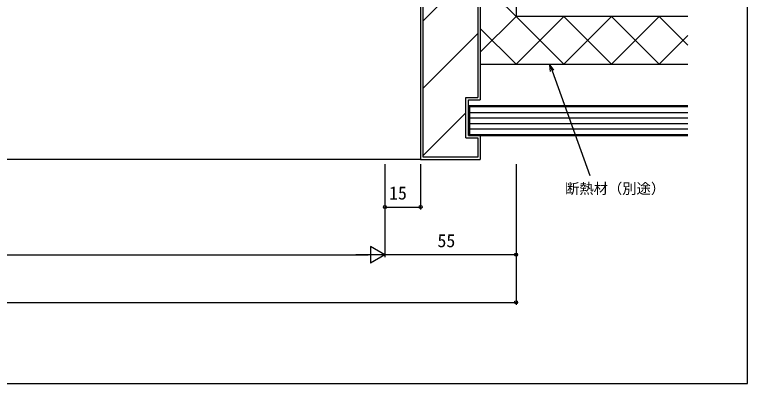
# Model space of a CAD drawing. Units: millimetres, scale not verified. Extents: x -437 to 438, y -681 to 678.
# Drawn here: x 130.9 to 438.2, y -681 to -526.2 of the extents above; entities that cross this region are included whole.
import ezdxf
from ezdxf.enums import TextEntityAlignment as Align

# ---------------------------------------------------------------- set-up
doc = ezdxf.new("R2010")
doc.units = ezdxf.units.MM
doc.header["$LTSCALE"] = 4
for name, color, linetype in [('0-5_YKK_D', 6, 'Continuous'), ('0-6_YKK_ZWAK', 7, 'Continuous'), ('0-7_YSS_K', 3, 'Continuous'), ('0-8_YSS_KE', 3, 'Continuous')]:
    doc.layers.add(name, color=color, linetype=linetype)
doc.styles.add('ＭＳ ゴシック', font='')
doc.styles.get('ＭＳ ゴシック').set_extended_font_data('MS Gothic')

msp = doc.modelspace()

# ---------------------------------------------------------------- linework, layer by layer
at = {"layer": '0-5_YKK_D'}
for p, q in [((286.2, -589), (286.2, -608)), ((286.2, -589), (286.2, -628)), ((286.2, -589), (286.2, -628)), ((301.2, -589), (301.2, -608)), ((341.199, -589), (341.199, -648)), ((341.199, -589), (341.199, -628)), ((286.2, -607), (301.2, -607)), ((286.2, -627), (280.138, -623.5)), ((280.138, -623.5), (280.138, -630.5)), ((-277.8, -627), (279.2, -627)), ((286.2, -627), (274.075, -627)), ((286.2, -627), (280.138, -630.5)), ((341.199, -627), (286.2, -627)), ((-339.8, -647), (341.199, -647))]:
    msp.add_line(p, q, dxfattribs=at)
for points in [[(355.654, -550.062), (355.433, -547.431), (356.94, -549.599)], [(355.433, -547.431), (356.297, -549.83), (372.121, -593.752)]]:
    msp.add_lwpolyline(points, dxfattribs=at)
for centre in [(286.2, -607), (301.2, -607), (341.199, -627), (341.199, -647)]:
    msp.add_circle(centre, 0.637, dxfattribs=at)
at = {"layer": '0-6_YKK_ZWAK'}
msp.add_lwpolyline([(-436.8, -681), (438.2, -681), (438.2, 644)], dxfattribs=at)
at = {"layer": '0-7_YSS_K'}
for p, q in [((325.2, -503), (325.2, -561)), ((325.2, -505.863), (302.2, -528.863)), ((326.2, -512), (341.199, -527)), ((302.2, -586), (302.2, -518)), ((326.2, -542), (341.199, -527)), ((341.199, -547), (361.199, -527)), ((341.199, -527), (361.199, -547)), ((413.199, -527), (341.199, -527)), ((361.199, -527), (381.199, -547)), ((361.199, -547), (381.199, -527)), ((381.199, -527), (401.199, -547)), ((381.199, -547), (401.199, -527)), ((401.199, -527), (413.199, -539)), ((325.2, -534.147), (302.2, -557.147)), ((326.2, -532), (341.199, -547)), ((401.199, -547), (413.199, -535)), ((320.2, -561), (325.2, -561)), ((320.2, -578), (320.2, -561)), ((320.2, -567.432), (302.2, -585.432)), ((321.7, -567.3), (413.199, -567.3)), ((321.7, -569.6), (413.199, -569.6)), ((321.7, -571.9), (413.199, -571.9)), ((321.7, -574.2), (413.199, -574.2)), ((320.2, -578), (325.2, -578)), ((325.2, -578), (325.2, -586)), ((325.2, -586), (302.2, -586)), ((301.2, -587), (2.2, -587))]:
    msp.add_line(p, q, dxfattribs=at)
for points in [[(413.199, -564.5), (321.2, -564.5), (321.2, -577), (413.199, -577)], [(413.199, -565), (321.7, -565), (321.7, -576.5), (413.199, -576.5)]]:
    msp.add_lwpolyline(points, dxfattribs=at)
at = {"layer": '0-8_YSS_KE'}
for p, q in [((341.199, -419.5), (341.199, -527)), ((326.2, -502), (326.2, -562)), ((301.2, -517), (301.2, -587)), ((413.199, -527), (341.199, -527)), ((326.2, -547), (341.199, -547)), ((341.199, -547), (413.199, -547)), ((321.2, -562), (326.2, -562)), ((321.2, -577), (321.2, -562)), ((321.2, -577), (326.2, -577)), ((326.2, -577), (326.2, -587)), ((301.2, -587), (326.2, -587))]:
    msp.add_line(p, q, dxfattribs=at)

# ---------------------------------------------------------------- texts
at = {"layer": '0-5_YKK_D', "style": 'ＭＳ ゴシック'}
for s, height, p in [('15', 5.499, (287.947, -605.5)), ('断熱材（別途）', 4.399, (361.751, -602.773)), ('55', 5.499, (308.245, -625.5))]:
    msp.add_text(s, height=height, dxfattribs=at).set_placement(p, align=Align.BOTTOM_LEFT)

doc.saveas('drawing.dxf')
